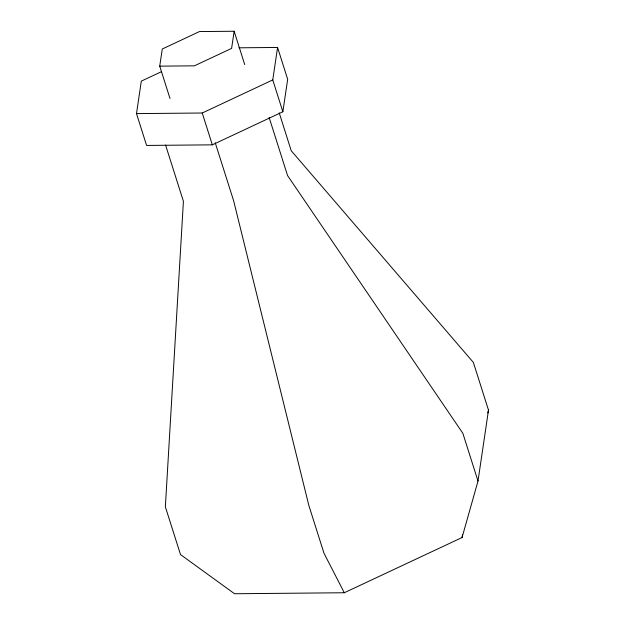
<?xml version="1.0" encoding="UTF-8"?>
<svg xmlns="http://www.w3.org/2000/svg" width="625" height="625" viewBox="0 0 625 625"><rect width="100%" height="100%" fill="white"/><g stroke="black" fill="none" stroke-linecap="round" stroke-linejoin="round"><path stroke-width="0.94" d="M238.906 47.805L277.57 47.453L287.672 79.281L282.859 111.766L212.328 144.844L146.594 145.438L136.5 113.609L141.305 81.125L161.586 71.617M170.008 98.531L159.734 66.148L162.266 49.016L199.477 31.562L234.148 31.25L244.711 64.562M234.148 31.25L231.609 48.383L194.406 65.828L159.734 66.148M282.859 111.766L272.766 79.93L277.57 47.453M165.562 145.023L183.414 201.305L165.359 506.828L180.508 554.578L234.555 593.75L344.289 592.75L462.063 537.523L462.484 534.672M462.063 537.523L478 481.055L488.5 410.141L473.352 362.398L291.234 150.742L279.234 112.914M487.789 412.953L488.5 410.141M136.5 113.609L202.227 113.008L272.766 79.93M344.289 592.75L324.008 553.273L308.859 505.523L233.656 200.844L215.211 142.719M478 481.055L462.859 433.312L287.562 175.562L269.125 117.438M202.227 113.008L212.328 144.844"/></g></svg>
